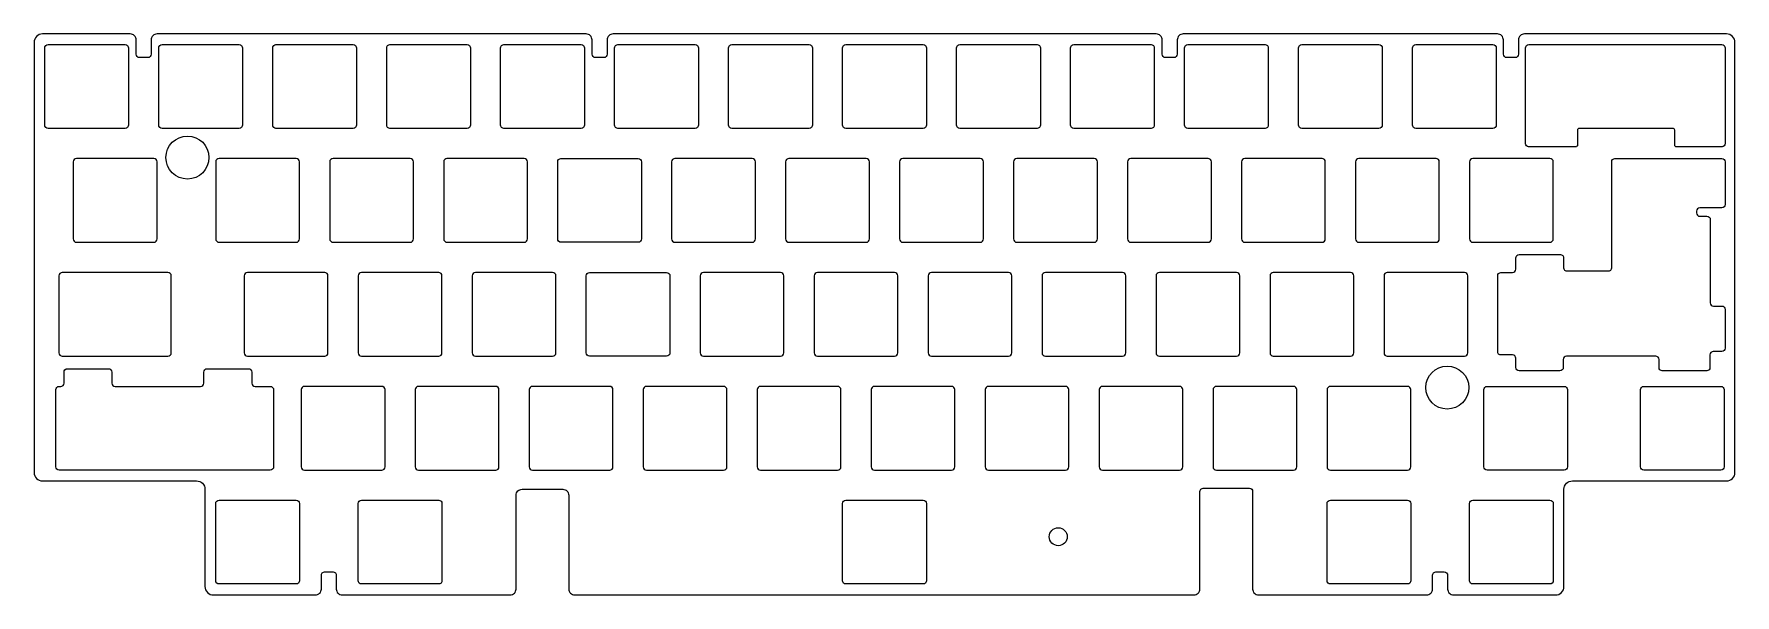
# Model space of a CAD drawing. Header units: millimetres. Extents: x 2 to 286, y -125 to -31.
import ezdxf

# ---------------------------------------------------------------- set-up
doc = ezdxf.new("R2010")
doc.units = ezdxf.units.MM
doc.layers.get('0').update_dxf_attribs({"linetype": 'CONTINUOUS'})

msp = doc.modelspace()

# ---------------------------------------------------------------- linework, layer by layer
for points in [[(285.91, -104.52), (285.91, -32.59, 0.414214), (284.51, -31.19), (250.71, -31.19, 0.414214), (249.71, -32.19), (249.71, -34.59, -0.414214), (249.16, -35.14), (247.76, -35.14, -0.414214), (247.21, -34.59), (247.21, -32.19, 0.414214), (246.21, -31.19), (193.69, -31.19, 0.414214), (192.69, -32.19), (192.69, -34.59, -0.414214), (192.14, -35.14), (190.74, -35.14, -0.414214), (190.19, -34.59), (190.19, -32.19, 0.414214), (189.19, -31.19), (98.39, -31.19, 0.414214), (97.39, -32.19), (97.39, -34.59, -0.414214), (96.84, -35.14), (95.44, -35.14, -0.414214), (94.89, -34.59), (94.89, -32.19, 0.414214), (93.89, -31.19), (22.19, -31.19, 0.414214), (21.19, -32.19), (21.19, -34.59, -0.414214), (20.64, -35.14), (19.24, -35.14, -0.414214), (18.69, -34.59), (18.69, -32.19, 0.414214), (17.69, -31.19), (3.02, -31.19, 0.414214), (1.62, -32.59), (1.62, -104.52, 0.414214), (3.02, -105.92), (28.79, -105.92, -0.414214), (30.19, -107.32), (30.19, -123.61, 0.414214), (31.59, -125.01), (48.64, -125.01, 0.414214), (49.64, -124.01), (49.64, -121.71, -0.414214), (50.19, -121.16), (51.59, -121.16, -0.414214), (52.14, -121.71), (52.14, -124.01, 0.414214), (53.14, -125.01), (81.19, -125.01, 0.414214), (82.19, -124.01), (82.19, -108.32, -0.414214), (83.19, -107.32), (89.99, -107.32, -0.414214), (90.99, -108.32), (90.99, -124.01, 0.414214), (91.99, -125.01), (195.49, -125.01, 0.414214), (196.49, -124.01), (196.49, -107.72, -0.414214), (197.04, -107.17), (204.79, -107.17, -0.414214), (205.29, -107.67), (205.29, -124.01, 0.414214), (206.29, -125.01), (234.38, -125.01, 0.414214), (235.38, -124.01), (235.38, -121.71, -0.414214), (235.93, -121.16), (237.33, -121.16, -0.414214), (237.88, -121.71), (237.88, -124.01, 0.414214), (238.88, -125.01), (255.93, -125.01, 0.414214), (257.33, -123.61), (257.33, -107.32, -0.414214), (258.73, -105.92), (284.51, -105.92, 0.414214)], [(3.96, -32.97), (16.86, -32.97, -0.414214), (17.41, -33.52), (17.41, -46.42, -0.414214), (16.86, -46.97), (3.96, -46.97, -0.414214), (3.41, -46.42), (3.41, -33.52, -0.414214)], [(36.46, -33.52), (36.46, -46.42, -0.414214), (35.91, -46.97), (23.01, -46.97, -0.414214), (22.46, -46.42), (22.46, -33.52, -0.414214), (23.01, -32.97), (35.91, -32.97, -0.414214)], [(55.51, -33.52), (55.51, -46.42, -0.414214), (54.96, -46.97), (42.06, -46.97, -0.414214), (41.51, -46.42), (41.51, -33.52, -0.414214), (42.06, -32.97), (54.96, -32.97, -0.414214)], [(74.56, -33.52), (74.56, -46.42, -0.414214), (74.01, -46.97), (61.11, -46.97, -0.414214), (60.56, -46.42), (60.56, -33.52, -0.414214), (61.11, -32.97), (74.01, -32.97, -0.414214)], [(79.61, -46.42), (79.61, -33.52, -0.414214), (80.16, -32.97), (93.06, -32.97, -0.414214), (93.61, -33.52), (93.61, -46.42, -0.414214), (93.06, -46.97), (80.16, -46.97, -0.414214)], [(98.66, -46.42), (98.66, -33.52, -0.414214), (99.21, -32.97), (112.11, -32.97, -0.414214), (112.66, -33.52), (112.66, -46.42, -0.414214), (112.11, -46.97), (99.21, -46.97, -0.414214)], [(117.71, -46.42), (117.71, -33.52, -0.414214), (118.26, -32.97), (131.16, -32.97, -0.414214), (131.71, -33.52), (131.71, -46.42, -0.414214), (131.16, -46.97), (118.26, -46.97, -0.414214)], [(136.76, -46.42), (136.76, -33.52, -0.414214), (137.31, -32.97), (150.21, -32.97, -0.414214), (150.76, -33.52), (150.76, -46.42, -0.414214), (150.21, -46.97), (137.31, -46.97, -0.414214)], [(155.81, -46.42), (155.81, -33.52, -0.414214), (156.36, -32.97), (169.26, -32.97, -0.414214), (169.81, -33.52), (169.81, -46.42, -0.414214), (169.26, -46.97), (156.36, -46.97, -0.414214)], [(174.86, -46.42), (174.86, -33.52, -0.414214), (175.41, -32.97), (188.31, -32.97, -0.414214), (188.86, -33.52), (188.86, -46.42, -0.414214), (188.31, -46.97), (175.41, -46.97, -0.414214)], [(193.91, -46.42), (193.91, -33.52, -0.414214), (194.46, -32.97), (207.36, -32.97, -0.414214), (207.91, -33.52), (207.91, -46.42, -0.414214), (207.36, -46.97), (194.46, -46.97, -0.414214)], [(212.96, -46.42), (212.96, -33.52, -0.414214), (213.51, -32.97), (226.41, -32.97, -0.414214), (226.96, -33.52), (226.96, -46.42, -0.414214), (226.41, -46.97), (213.51, -46.97, -0.414214)], [(232.01, -46.42), (232.01, -33.52, -0.414214), (232.56, -32.97), (245.46, -32.97, -0.414214), (246.01, -33.52), (246.01, -46.42, -0.414214), (245.46, -46.97), (232.56, -46.97, -0.414214)], [(251.46, -32.97), (283.71, -32.97, -0.414214), (284.26, -33.52), (284.26, -49.56, -0.414214), (283.76, -50.06), (276.14, -50.06, -0.414214), (275.84, -49.76), (275.84, -47.27, 0.414214), (275.54, -46.97), (270.62, -46.97), (264.51, -46.97), (259.89, -46.97, 0.414214), (259.59, -47.27), (259.59, -49.76, -0.414214), (259.29, -50.06), (251.41, -50.06, -0.414214), (250.91, -49.56), (250.91, -33.52, -0.414214)], [(8.73, -52.02, 0.414214), (8.18, -52.57), (8.18, -65.47, 0.414214), (8.73, -66.02), (21.63, -66.02, 0.414214), (22.18, -65.47), (22.18, -52.57, 0.414214), (21.63, -52.02)], [(32.54, -52.02, 0.414214), (31.99, -52.57), (31.99, -65.47, 0.414214), (32.54, -66.02), (45.44, -66.02, 0.414214), (45.99, -65.47), (45.99, -52.57, 0.414214), (45.44, -52.02)], [(64.49, -66.02, 0.414214), (65.04, -65.47), (65.04, -52.57, 0.414214), (64.49, -52.02), (51.59, -52.02, 0.414214), (51.04, -52.57), (51.04, -65.47, 0.414214), (51.59, -66.02)], [(70.64, -52.02, 0.414214), (70.09, -52.57), (70.09, -65.47, 0.414214), (70.64, -66.02), (83.54, -66.02, 0.414214), (84.09, -65.47), (84.09, -52.57, 0.414214), (83.54, -52.02)], [(89.69, -52.02), (102.59, -52.02, -0.414214), (103.14, -52.57), (103.14, -65.47, -0.414214), (102.59, -66.02), (89.69, -66.02, -0.414214), (89.14, -65.47), (89.14, -52.57, -0.414214)], [(121.64, -66.02, 0.414214), (122.19, -65.47), (122.19, -52.57, 0.414214), (121.64, -52.02), (108.74, -52.02, 0.414214), (108.19, -52.57), (108.19, -65.47, 0.414214), (108.74, -66.02)], [(127.79, -52.02, 0.414214), (127.24, -52.57), (127.24, -65.47, 0.414214), (127.79, -66.02), (140.69, -66.02, 0.414214), (141.24, -65.47), (141.24, -52.57, 0.414214), (140.69, -52.02)], [(146.84, -52.02, 0.414214), (146.29, -52.57), (146.29, -65.47, 0.414214), (146.84, -66.02), (159.74, -66.02, 0.414214), (160.29, -65.47), (160.29, -52.57, 0.414214), (159.74, -52.02)], [(165.89, -52.02, 0.414214), (165.34, -52.57), (165.34, -65.47, 0.414214), (165.89, -66.02), (178.79, -66.02, 0.414214), (179.34, -65.47), (179.34, -52.57, 0.414214), (178.79, -52.02)], [(197.84, -66.02, 0.414214), (198.39, -65.47), (198.39, -52.57, 0.414214), (197.84, -52.02), (184.94, -52.02, 0.414214), (184.39, -52.57), (184.39, -65.47, 0.414214), (184.94, -66.02)], [(216.89, -66.02, 0.414214), (217.44, -65.47), (217.44, -52.57, 0.414214), (216.89, -52.02), (203.99, -52.02, 0.414214), (203.44, -52.57), (203.44, -65.47, 0.414214), (203.99, -66.02)], [(223.04, -52.02, 0.414214), (222.49, -52.57), (222.49, -65.47, 0.414214), (223.04, -66.02), (235.94, -66.02, 0.414214), (236.49, -65.47), (236.49, -52.57, 0.414214), (235.94, -52.02)], [(254.99, -66.02, 0.414214), (255.54, -65.47), (255.54, -52.57, 0.414214), (254.99, -52.02), (242.09, -52.02, 0.414214), (241.54, -52.57), (241.54, -65.47, 0.414214), (242.09, -66.02)], [(282.28, -84.29, 0.414214), (281.73, -84.84), (281.73, -86.97, -0.414214), (281.18, -87.52), (273.76, -87.52, -0.414214), (273.21, -86.97), (273.21, -85.62, 0.414214), (272.66, -85.07), (257.76, -85.07, 0.414214), (257.21, -85.62), (257.21, -86.97, -0.414214), (256.66, -87.52), (249.82, -87.52, -0.414214), (249.27, -86.97), (249.27, -85.42, 0.414214), (248.72, -84.87), (246.8, -84.87, -0.414214), (246.25, -84.32), (246.25, -71.62, -0.414214), (246.8, -71.07), (248.72, -71.07, 0.414214), (249.27, -70.52), (249.27, -68.64, -0.414214), (249.82, -68.09), (256.72, -68.09, -0.414214), (257.27, -68.64), (257.27, -70.27, 0.414214), (257.82, -70.82), (264.75, -70.82, 0.414214), (265.3, -70.27), (265.3, -52.57, -0.414214), (265.85, -52.02), (283.71, -52.02, -0.414214), (284.26, -52.57), (284.26, -59.72, -0.414214), (283.71, -60.27), (280.03, -60.27, 0.414214), (279.48, -60.82), (279.48, -61.12, 0.414214), (280.03, -61.67), (281.23, -61.67, -0.414214), (281.78, -62.22), (281.78, -76.14, 0.414214), (282.33, -76.69), (283.71, -76.69, -0.414214), (284.26, -77.24), (284.26, -83.74, -0.414214), (283.71, -84.29)], [(24.01, -85.07, 0.414214), (24.56, -84.52), (24.56, -71.62, 0.414214), (24.01, -71.07), (6.34, -71.07, 0.414214), (5.79, -71.62), (5.79, -84.52, 0.414214), (6.34, -85.07)], [(37.3, -71.07, 0.414214), (36.75, -71.62), (36.75, -84.52, 0.414214), (37.3, -85.07), (50.2, -85.07, 0.414214), (50.75, -84.52), (50.75, -71.62, 0.414214), (50.2, -71.07)], [(69.25, -85.07, 0.414214), (69.8, -84.52), (69.8, -71.62, 0.414214), (69.25, -71.07), (56.35, -71.07, 0.414214), (55.8, -71.62), (55.8, -84.52, 0.414214), (56.35, -85.07)], [(75.4, -71.07, 0.414214), (74.85, -71.62), (74.85, -84.52, 0.414214), (75.4, -85.07), (88.3, -85.07, 0.414214), (88.85, -84.52), (88.85, -71.62, 0.414214), (88.3, -71.07)], [(94.45, -71.07), (107.35, -71.07, -0.414214), (107.9, -71.62), (107.9, -84.52, -0.414214), (107.35, -85.07), (94.45, -85.07, -0.414214), (93.9, -84.52), (93.9, -71.62, -0.414214)], [(126.4, -85.07, 0.414214), (126.95, -84.52), (126.95, -71.62, 0.414214), (126.4, -71.07), (113.5, -71.07, 0.414214), (112.95, -71.62), (112.95, -84.52, 0.414214), (113.5, -85.07)], [(132.55, -71.07, 0.414214), (132, -71.62), (132, -84.52, 0.414214), (132.55, -85.07), (145.45, -85.07, 0.414214), (146, -84.52), (146, -71.62, 0.414214), (145.45, -71.07)], [(151.6, -71.07, 0.414214), (151.05, -71.62), (151.05, -84.52, 0.414214), (151.6, -85.07), (164.5, -85.07, 0.414214), (165.05, -84.52), (165.05, -71.62, 0.414214), (164.5, -71.07)], [(170.65, -71.07, 0.414214), (170.1, -71.62), (170.1, -84.52, 0.414214), (170.65, -85.07), (183.55, -85.07, 0.414214), (184.1, -84.52), (184.1, -71.62, 0.414214), (183.55, -71.07)], [(189.7, -71.07, 0.414214), (189.15, -71.62), (189.15, -84.52, 0.414214), (189.7, -85.07), (202.6, -85.07, 0.414214), (203.15, -84.52), (203.15, -71.62, 0.414214), (202.6, -71.07)], [(221.65, -85.07, 0.414214), (222.2, -84.52), (222.2, -71.62, 0.414214), (221.65, -71.07), (208.75, -71.07, 0.414214), (208.2, -71.62), (208.2, -84.52, 0.414214), (208.75, -85.07)], [(227.8, -71.07, 0.414214), (227.25, -71.62), (227.25, -84.52, 0.414214), (227.8, -85.07), (240.7, -85.07, 0.414214), (241.25, -84.52), (241.25, -71.62, 0.414214), (240.7, -71.07)], [(41.11, -104.12), (5.83, -104.12, -0.414214), (5.28, -103.57), (5.28, -90.67, -0.414214), (5.83, -90.12), (6.08, -90.12, 0.414214), (6.63, -89.57), (6.63, -87.72, -0.414214), (7.18, -87.17), (14.08, -87.17, -0.414214), (14.63, -87.72), (14.63, -89.57, 0.414214), (15.18, -90.12), (29.46, -90.12, 0.414214), (30.01, -89.57), (30.01, -87.72, -0.414214), (30.56, -87.17), (37.46, -87.17, -0.414214), (38.01, -87.72), (38.01, -89.57, 0.414214), (38.56, -90.12), (41.11, -90.12, -0.414214), (41.66, -90.67), (41.66, -103.57, -0.414214)], [(46.28, -103.57, 0.414214), (46.83, -104.12), (59.73, -104.12, 0.414214), (60.28, -103.57), (60.28, -90.67, 0.414214), (59.73, -90.12), (46.83, -90.12, 0.414214), (46.28, -90.67)], [(79.33, -90.67, 0.414214), (78.78, -90.12), (65.88, -90.12, 0.414214), (65.33, -90.67), (65.33, -103.57, 0.414214), (65.88, -104.12), (78.78, -104.12, 0.414214), (79.33, -103.57)], [(97.83, -104.12, 0.414214), (98.38, -103.57), (98.38, -90.67, 0.414214), (97.83, -90.12), (84.93, -90.12, 0.414214), (84.38, -90.67), (84.38, -103.57, 0.414214), (84.93, -104.12)], [(103.98, -90.12, 0.414214), (103.43, -90.67), (103.43, -103.57, 0.414214), (103.98, -104.12), (116.88, -104.12, 0.414214), (117.43, -103.57), (117.43, -90.67, 0.414214), (116.88, -90.12)], [(123.03, -90.12, 0.414214), (122.48, -90.67), (122.48, -103.57, 0.414214), (123.03, -104.12), (135.93, -104.12, 0.414214), (136.48, -103.57), (136.48, -90.67, 0.414214), (135.93, -90.12)], [(154.98, -104.12, 0.414214), (155.53, -103.57), (155.53, -90.67, 0.414214), (154.98, -90.12), (142.08, -90.12, 0.414214), (141.53, -90.67), (141.53, -103.57, 0.414214), (142.08, -104.12)], [(161.13, -90.12, 0.414214), (160.58, -90.67), (160.58, -103.57, 0.414214), (161.13, -104.12), (174.03, -104.12, 0.414214), (174.58, -103.57), (174.58, -90.67, 0.414214), (174.03, -90.12)], [(193.08, -104.12, 0.414214), (193.63, -103.57), (193.63, -90.67, 0.414214), (193.08, -90.12), (180.18, -90.12, 0.414214), (179.63, -90.67), (179.63, -103.57, 0.414214), (180.18, -104.12)], [(212.13, -104.12, 0.414214), (212.68, -103.57), (212.68, -90.67, 0.414214), (212.13, -90.12), (199.23, -90.12, 0.414214), (198.68, -90.67), (198.68, -103.57, 0.414214), (199.23, -104.12)], [(218.28, -90.12, 0.414214), (217.73, -90.67), (217.73, -103.57, 0.414214), (218.28, -104.12), (231.18, -104.12, 0.414214), (231.73, -103.57), (231.73, -90.67, 0.414214), (231.18, -90.12)], [(244.47, -90.12), (257.37, -90.12, -0.414214), (257.92, -90.67), (257.92, -103.57, -0.414214), (257.37, -104.12), (244.47, -104.12, -0.414214), (243.92, -103.57), (243.92, -90.67, -0.414214)], [(270.66, -90.12), (283.56, -90.12, -0.414214), (284.11, -90.67), (284.11, -103.57, -0.414214), (283.56, -104.12), (270.66, -104.12, -0.414214), (270.11, -103.57), (270.11, -90.67, -0.414214)], [(32.54, -109.17), (45.44, -109.17, -0.414214), (45.99, -109.72), (45.99, -122.62, -0.414214), (45.44, -123.17), (32.54, -123.17, -0.414214), (31.99, -122.62), (31.99, -109.72, -0.414214)], [(56.35, -109.17), (69.25, -109.17, -0.414214), (69.8, -109.72), (69.8, -122.62, -0.414214), (69.25, -123.17), (56.35, -123.17, -0.414214), (55.8, -122.62), (55.8, -109.72, -0.414214)], [(150.76, -109.72), (150.76, -122.62, -0.414214), (150.21, -123.17), (137.31, -123.17, -0.414214), (136.76, -122.62), (136.76, -109.72, -0.414214), (137.31, -109.17), (150.21, -109.17, -0.414214)], [(218.28, -109.17), (231.18, -109.17, -0.414214), (231.73, -109.72), (231.73, -122.62, -0.414214), (231.18, -123.17), (218.28, -123.17, -0.414214), (217.73, -122.62), (217.73, -109.72, -0.414214)], [(242.09, -109.17), (254.99, -109.17, -0.414214), (255.54, -109.72), (255.54, -122.62, -0.414214), (254.99, -123.17), (242.09, -123.17, -0.414214), (241.54, -122.62), (241.54, -109.72, -0.414214)]]:
    msp.add_lwpolyline(points, format="xyb", close=True)
for centre, radius in [((27.26, -51.85), 3.6), ((237.82, -90.32), 3.6), ((172.8, -115.26), 1.5)]:
    msp.add_circle(centre, radius)

doc.saveas('drawing.dxf')
